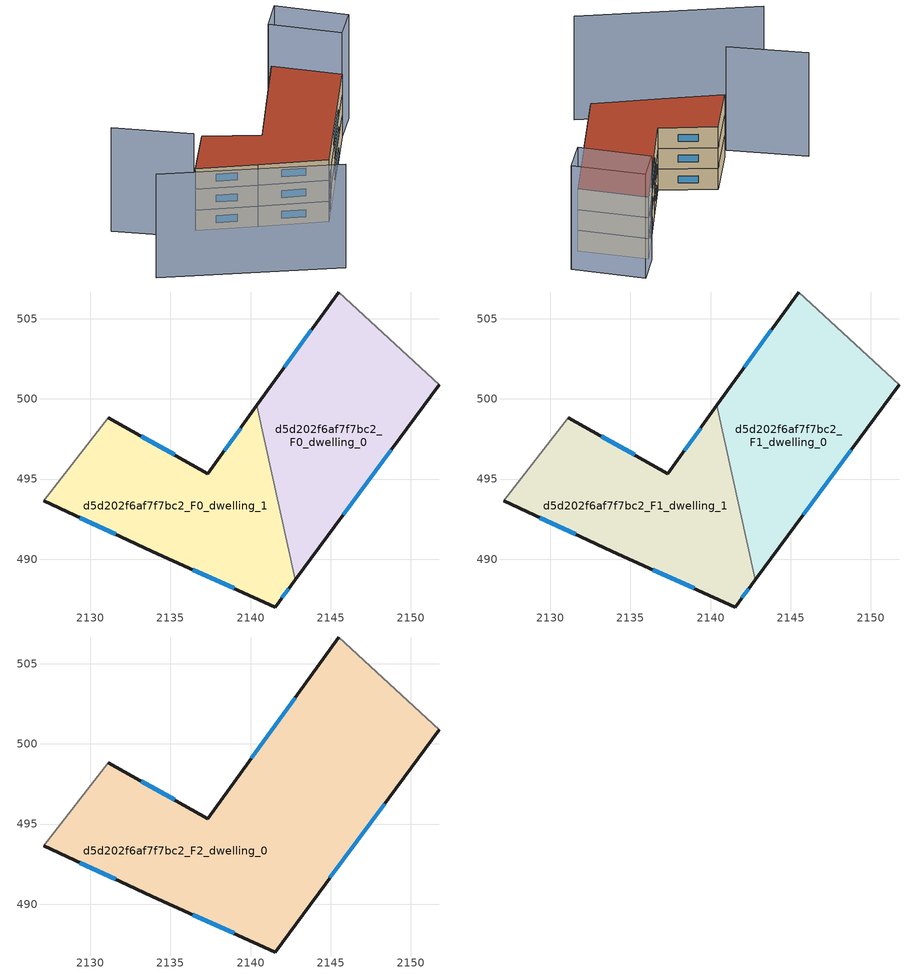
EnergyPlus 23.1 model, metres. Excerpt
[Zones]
d5d202f6af7f7bc2_F0_dwelling_0
 floor ground (EU_floor_Construction): 2151.77,500.9 2142.79,488.73 2140.4,499.61 2145.5,506.67 z0
 wall outside (EU_wall_Construction): 2142.79,488.73 2151.77,500.9 / 2145.5,506.67 2140.4,499.61 z0:3
 wall adiabatic (EU_wall_Construction): 2151.77,500.9 2145.5,506.67 z0:3
 wall to d5d202f6af7f7bc2_F0_dwelling_1 (EU_wall_Construction): 2140.4,499.61 2142.79,488.73 z0:3
 window (EU_Window_Construction): 2145.78,492.78 2148.78,496.84 / 2143.8,504.32 2142.1,501.96 z1:2
d5d202f6af7f7bc2_F0_dwelling_1
 floor ground (EU_floor_Construction): 2140.4,499.61 2142.79,488.73 2141.53,487.02 2133.85,490.5 2127.1,493.65 2131.13,498.84 2137.32,495.34 z0
 wall outside (EU_wall_Construction): 2140.4,499.61 2137.32,495.34 2131.13,498.84 / 2127.1,493.65 2133.85,490.5 2141.53,487.02 2142.79,488.73 z0:3
 wall adiabatic (EU_wall_Construction): 2131.13,498.84 2127.1,493.65 z0:3
 window (EU_Window_Construction): 2135.26,496.51 2133.19,497.67 / 2139.38,498.19 2138.35,496.76 / 2141.95,487.59 2142.37,488.16 / 2136.41,489.34 2138.97,488.18 / 2129.35,492.6 2131.6,491.55 z1:2
d5d202f6af7f7bc2_F1_dwelling_0
 floor to d5d202f6af7f7bc2_F0_dwelling_0 (EU_floor_Construction): 2151.77,500.9 2142.79,488.73 2140.4,499.61 2145.5,506.67 z3
 wall outside (EU_wall_Construction): 2142.79,488.73 2151.77,500.9 / 2145.5,506.67 2140.4,499.61 z3:6
 wall adiabatic (EU_wall_Construction): 2151.77,500.9 2145.5,506.67 z3:6
 wall to d5d202f6af7f7bc2_F1_dwelling_1 (EU_wall_Construction): 2140.4,499.61 2142.79,488.73 z3:6
 window (EU_Window_Construction): 2145.78,492.78 2148.78,496.84 / 2143.8,504.32 2142.1,501.96 z4:5
d5d202f6af7f7bc2_F1_dwelling_1
 floor to d5d202f6af7f7bc2_F0_dwelling_1 (EU_floor_Construction): 2140.4,499.61 2142.79,488.73 2141.53,487.02 2133.85,490.5 2127.1,493.65 2131.13,498.84 2137.32,495.34 z3
 wall outside (EU_wall_Construction): 2140.4,499.61 2137.32,495.34 2131.13,498.84 / 2127.1,493.65 2133.85,490.5 2141.53,487.02 2142.79,488.73 z3:6
 wall adiabatic (EU_wall_Construction): 2131.13,498.84 2127.1,493.65 z3:6
 window (EU_Window_Construction): 2135.26,496.51 2133.19,497.67 / 2139.38,498.19 2138.35,496.76 / 2141.95,487.59 2142.37,488.16 / 2136.41,489.34 2138.97,488.18 / 2129.35,492.6 2131.6,491.55 z4:5
d5d202f6af7f7bc2_F2_dwelling_0
 floor to d5d202f6af7f7bc2_F1_dwelling_0 (EU_floor_Construction): 2151.77,500.9 2142.79,488.73 2140.4,499.61 2145.5,506.67 z6
 floor to d5d202f6af7f7bc2_F1_dwelling_1 (EU_floor_Construction): 2140.4,499.61 2142.79,488.73 2141.53,487.02 2133.85,490.5 2127.1,493.65 2131.13,498.84 2137.32,495.34 z6
 wall outside (EU_wall_Construction): 2127.1,493.65 2133.85,490.5 2141.53,487.02 2151.77,500.9 / 2145.5,506.67 2137.32,495.34 2131.13,498.84 z6:9
 wall adiabatic (EU_wall_Construction): 2131.13,498.84 2127.1,493.65 / 2151.77,500.9 2145.5,506.67 z6:9
 window (EU_Window_Construction): 2144.94,491.65 2148.36,496.27 / 2136.41,489.34 2138.97,488.18 / 2129.35,492.6 2131.6,491.55 / 2135.26,496.51 2133.19,497.67 / 2142.77,502.89 2140.05,499.12 z7:8
 roof outside (EU_roof_Construction): 2141.53,487.02 2151.77,500.9 2145.5,506.67 2137.32,495.34 2131.13,498.84 2127.1,493.65 2133.85,490.5 z9
shading: 2118.28,487.92 2138.37,478.15 / 2126.31,492.65 2118.62,498.7 / 2147.74,509.71 2154.32,503.67 / 2154.32,503.67 2151.77,500.9 / 2151.77,500.9 2145.2,506.94 / 2145.2,506.94 2147.74,509.71 z0:15
[Building]
EU S2 Campaign: North Axis=0; Terrain=City; Solar Distribution=FullExterior
[Site:Location]
Bologna: Latitude=44.5; Longitude=11.25; Time Zone=1; Elevation=37
[SizingPeriod:WeatherFileDays]
AnnualSizingPeriod: Begin Month=1; Begin Day of Month=1; End Month=12; End Day of Month=31; Day of Week for Start Day=Monday; Use Weather File Daylight Saving Period=No; Use Weather File Rain and Snow Indicators=No
[MATERIAL]
EU_InternalMass_Material: Roughness=MediumRough; Thickness=0.1; Conductivity=1; Density=1800; Specific Heat=900; Thermal Absorptance=0.9; Solar Absorptance=0.7; Visible Absorptance=0.7
[MATERIAL:NOMASS] Roughness=MediumRough; Thermal Absorptance=0.9; Solar Absorptance=0.7; Visible Absorptance=0.7
Name | Thermal Resistance
EU_wall_NoMass | 0.937881
EU_roof_NoMass | 0.548572
EU_floor_NoMass | 0.71348
[WINDOWMATERIAL:SIMPLEGLAZINGSYSTEM]
EU_Window_SimpleGlazing: UFactor=4.25633; Solar Heat Gain Coefficient=0.85; Visible Transmittance=0.85
[CONSTRUCTION]
EU_wall_Construction: EU_wall_NoMass
EU_roof_Construction: EU_roof_NoMass
EU_floor_Construction: EU_floor_NoMass
EU_InternalMass_Construction: EU_InternalMass_Material
EU_Window_Construction: EU_Window_SimpleGlazing
[ZONE] Type=1; Multiplier=1; Ceiling Height=autocalculate; Floor Area=autocalculate; Part of Total Floor Area=Yes
Name | Volume
d5d202f6af7f7bc2_F0_dwelling_0; d5d202f6af7f7bc2_F1_dwelling_0 | 300.699
d5d202f6af7f7bc2_F2_dwelling_0 | 601.388
d5d202f6af7f7bc2_F0_dwelling_1 | 300.702
d5d202f6af7f7bc2_F1_dwelling_1 | 300.701
[INTERNALMASS] Construction=EU_InternalMass_Construction
Name | Zone or ZoneList | Surface Area
d5d202f6af7f7bc2_F0_dwelling_0_EU_InternalMass | d5d202f6af7f7bc2_F0_dwelling_0 | 100.236
d5d202f6af7f7bc2_F0_dwelling_1_EU_InternalMass | d5d202f6af7f7bc2_F0_dwelling_1 | 100.234
d5d202f6af7f7bc2_F1_dwelling_0_EU_InternalMass | d5d202f6af7f7bc2_F1_dwelling_0 | 100.236
d5d202f6af7f7bc2_F1_dwelling_1_EU_InternalMass | d5d202f6af7f7bc2_F1_dwelling_1 | 100.234
d5d202f6af7f7bc2_F2_dwelling_0_EU_InternalMass | d5d202f6af7f7bc2_F2_dwelling_0 | 200.464
[OTHEREQUIPMENT] Fuel Type=Electricity; Design Level Calculation Method=Watts/Area; Power per Zone Floor Area=1; Fraction Latent=0; Fraction Radiant=0; Fraction Lost=0; Carbon Dioxide Generation Rate=0; EndUse Subcategory=EU_Step8_InternalGains
Name | Zone or ZoneList or Space or SpaceList | Schedule
EU_Step8_InternalGain_d5d202f6af7f7bc2_F0_dwelling_0_f000 | d5d202f6af7f7bc2_F0_dwelling_0 | EU_Step8_GainSchedule_d5d202f6af7f7bc2_F0_dwelling_0_f000
EU_Step8_InternalGain_d5d202f6af7f7bc2_F0_dwelling_1_f000 | d5d202f6af7f7bc2_F0_dwelling_1 | EU_Step8_GainSchedule_d5d202f6af7f7bc2_F0_dwelling_1_f000
EU_Step8_InternalGain_d5d202f6af7f7bc2_F1_dwelling_0_f000 | d5d202f6af7f7bc2_F1_dwelling_0 | EU_Step8_GainSchedule_d5d202f6af7f7bc2_F1_dwelling_0_f000
EU_Step8_InternalGain_d5d202f6af7f7bc2_F1_dwelling_1_f000 | d5d202f6af7f7bc2_F1_dwelling_1 | EU_Step8_GainSchedule_d5d202f6af7f7bc2_F1_dwelling_1_f000
EU_Step8_InternalGain_d5d202f6af7f7bc2_F2_dwelling_0_f000 | d5d202f6af7f7bc2_F2_dwelling_0 | EU_Step8_GainSchedule_d5d202f6af7f7bc2_F2_dwelling_0_f000
[ZONEVENTILATION:DESIGNFLOWRATE] Schedule=EU_AlwaysOn; Design Flow Rate Calculation Method=AirChanges/Hour; Air Changes per Hour=0.687892; Ventilation Type=Natural; Fan Pressure Rise=0; Fan Total Efficiency=1; Constant Term Coefficient=1; Temperature Term Coefficient=0; Velocity Term Coefficient=0; Velocity Squared Term Coefficient=0; Minimum Indoor Temperature=-100; Maximum Indoor Temperature=100; Delta Temperature=-100; Minimum Outdoor Temperature=-100; Maximum Outdoor Temperature=100; Maximum Wind Speed=40
Name | Zone or ZoneList or Space or SpaceList
EU_ConstantAir_d5d202f6af7f7bc2_F0_dwelling_0 | d5d202f6af7f7bc2_F0_dwelling_0
EU_ConstantAir_d5d202f6af7f7bc2_F0_dwelling_1 | d5d202f6af7f7bc2_F0_dwelling_1
EU_ConstantAir_d5d202f6af7f7bc2_F1_dwelling_0 | d5d202f6af7f7bc2_F1_dwelling_0
EU_ConstantAir_d5d202f6af7f7bc2_F1_dwelling_1 | d5d202f6af7f7bc2_F1_dwelling_1
EU_ConstantAir_d5d202f6af7f7bc2_F2_dwelling_0 | d5d202f6af7f7bc2_F2_dwelling_0
[HVACTEMPLATE:THERMOSTAT] Constant Heating Setpoint=20; Constant Cooling Setpoint=50
EU_HeatOnly_d5d202f6af7f7bc2_F0_dwelling_0; EU_HeatOnly_d5d202f6af7f7bc2_F0_dwelling_1; EU_HeatOnly_d5d202f6af7f7bc2_F1_dwelling_0; EU_HeatOnly_d5d202f6af7f7bc2_F1_dwelling_1; EU_HeatOnly_d5d202f6af7f7bc2_F2_dwelling_0
[HVACTEMPLATE:ZONE:IDEALLOADSAIRSYSTEM] System Availability Schedule=EU_AlwaysOn; Maximum Heating Supply Air Temperature=50; Minimum Cooling Supply Air Temperature=13; Maximum Heating Supply Air Humidity Ratio=0.0156; Minimum Cooling Supply Air Humidity Ratio=0.0077; Heating Limit=NoLimit; Cooling Limit=NoLimit; Heating Availability Schedule=EU_AlwaysOn; Cooling Availability Schedule=EU_CoolingOff; Dehumidification Control Type=ConstantSensibleHeatRatio; Cooling Sensible Heat Ratio=0.7; Dehumidification Setpoint=60; Humidification Control Type=None; Humidification Setpoint=30; Outdoor Air Method=None; Outdoor Air Flow Rate per Person=0.00944; Outdoor Air Flow Rate per Zone Floor Area=0; Outdoor Air Flow Rate per Zone=0; Demand Controlled Ventilation Type=None; Outdoor Air Economizer Type=NoEconomizer; Heat Recovery Type=None; Sensible Heat Recovery Effectiveness=0.7; Latent Heat Recovery Effectiveness=0.65
Name | Template Thermostat
d5d202f6af7f7bc2_F0_dwelling_0 | EU_HeatOnly_d5d202f6af7f7bc2_F0_dwelling_0
d5d202f6af7f7bc2_F0_dwelling_1 | EU_HeatOnly_d5d202f6af7f7bc2_F0_dwelling_1
d5d202f6af7f7bc2_F1_dwelling_0 | EU_HeatOnly_d5d202f6af7f7bc2_F1_dwelling_0
d5d202f6af7f7bc2_F1_dwelling_1 | EU_HeatOnly_d5d202f6af7f7bc2_F1_dwelling_1
d5d202f6af7f7bc2_F2_dwelling_0 | EU_HeatOnly_d5d202f6af7f7bc2_F2_dwelling_0
[SIZING:ZONE] Zone Cooling Design Supply Air Temperature Input Method=SupplyAirTemperature; Zone Cooling Design Supply Air Temperature=13; Zone Heating Design Supply Air Temperature Input Method=SupplyAirTemperature; Zone Heating Design Supply Air Temperature=50; Zone Cooling Design Supply Air Humidity Ratio=0.008; Zone Heating Design Supply Air Humidity Ratio=0.008; Cooling Design Air Flow Method=DesignDay; Cooling Design Air Flow Rate=0; Cooling Minimum Air Flow per Zone Floor Area=0.000762; Cooling Minimum Air Flow=0; Cooling Minimum Air Flow Fraction=0.2; Heating Design Air Flow Method=DesignDay; Heating Design Air Flow Rate=0; Heating Maximum Air Flow per Zone Floor Area=0.002032; Heating Maximum Air Flow=0.141576; Heating Maximum Air Flow Fraction=0.3; Account for Dedicated Outdoor Air System=No; Dedicated Outdoor Air System Control Strategy=NeutralSupplyAir; Dedicated Outdoor Air Low Setpoint Temperature for Design=autosize; Dedicated Outdoor Air High Setpoint Temperature for Design=autosize; Zone Load Sizing Method=Sensible Load Only No Latent Load; Zone Latent Cooling Design Supply Air Humidity Ratio Input Method=HumidityRatioDifference; Zone Cooling Design Supply Air Humidity Ratio Difference=0.005; Zone Latent Heating Design Supply Air Humidity Ratio Input Method=HumidityRatioDifference; Zone Humidification Design Supply Air Humidity Ratio Difference=0.005
d5d202f6af7f7bc2_F0_dwelling_0; d5d202f6af7f7bc2_F0_dwelling_1; d5d202f6af7f7bc2_F1_dwelling_0; d5d202f6af7f7bc2_F1_dwelling_1; d5d202f6af7f7bc2_F2_dwelling_0
[SCHEDULE:CONSTANT]
Name | Hourly Value
EU_AlwaysOn | 1
EU_CoolingOff | 0
[SCHEDULE:FILE] Column Number=1; Rows to Skip at Top=0; Number of Hours of Data=8760; Column Separator=Comma; Interpolate to Timestep=No; Minutes per Item=60; Adjust Schedule for Daylight Savings=Yes
Name | File
EU_Step8_GainSchedule_d5d202f6af7f7bc2_F0_dwelling_0_f000 | ../../schedules/d5d202f6af7f7bc2/d5d202f6af7f7bc2_F0_dwelling_0_f000_gain.csv
EU_Step8_GainSchedule_d5d202f6af7f7bc2_F0_dwelling_1_f000 | ../../schedules/d5d202f6af7f7bc2/d5d202f6af7f7bc2_F0_dwelling_1_f000_gain.csv
EU_Step8_GainSchedule_d5d202f6af7f7bc2_F1_dwelling_0_f000 | ../../schedules/d5d202f6af7f7bc2/d5d202f6af7f7bc2_F1_dwelling_0_f000_gain.csv
EU_Step8_GainSchedule_d5d202f6af7f7bc2_F1_dwelling_1_f000 | ../../schedules/d5d202f6af7f7bc2/d5d202f6af7f7bc2_F1_dwelling_1_f000_gain.csv
EU_Step8_GainSchedule_d5d202f6af7f7bc2_F2_dwelling_0_f000 | ../../schedules/d5d202f6af7f7bc2/d5d202f6af7f7bc2_F2_dwelling_0_f000_gain.csv
